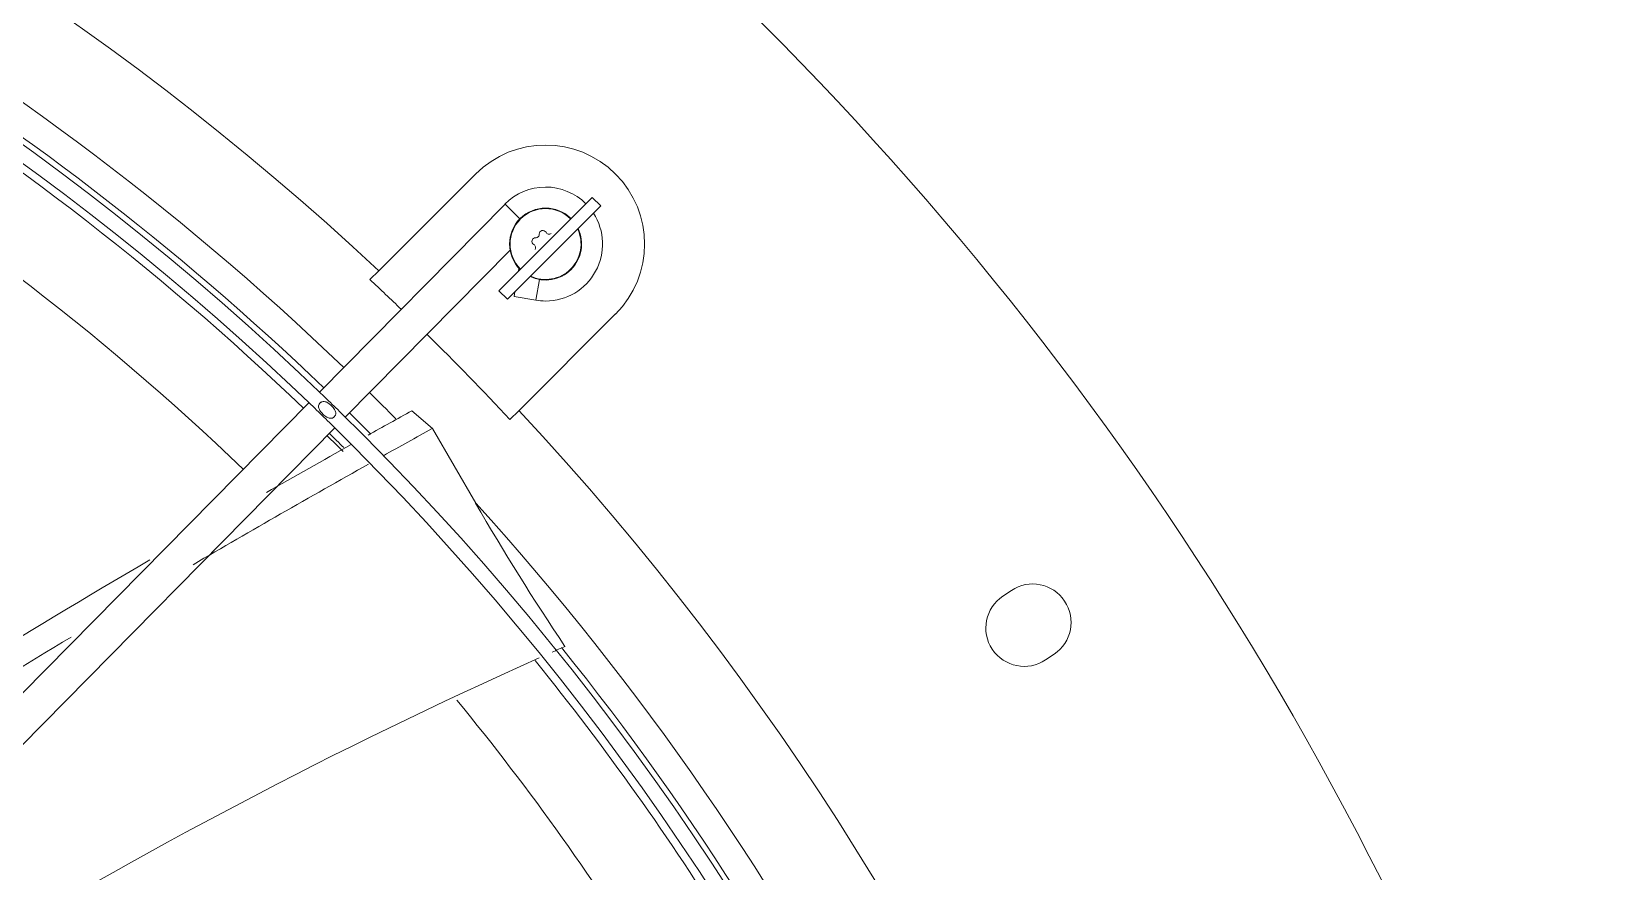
# Model space of a CAD drawing. Header units: millimetres. Extents: x 113490 to 142599, y -20467 to 115.
# Drawn here: x 132755.1 to 133018.7, y -11111 to -10971 of the extents above; entities that cross this region are included whole.
import ezdxf

# ---------------------------------------------------------------- set-up
doc = ezdxf.new("R2010")
doc.units = ezdxf.units.MM
doc.layers.add('DV3_0', color=7, linetype='Continuous')

msp = doc.modelspace()

# ---------------------------------------------------------------- linework, layer by layer
at = {"layer": 'DV3_0', "color": 7, "linetype": 'Continuous', "lineweight": 15}
for p, q in [((132829.12, -10994.77), (132813.01, -11010.88)), ((132834.03, -10999.77), (132803.11, -11031.12)), ((132833.01, -11014.22), (132848.57, -10998.66)), ((132849.98, -11000.07), (132848.57, -10998.66)), ((132849.98, -11000.07), (132834.43, -11015.63)), ((132807.41, -11035.3), (132834.88, -11007.45)), ((132813.01, -11010.88), (132811.52, -11012.37)), ((132836.35, -11010.47), (132836.27, -11010.96)), ((132833.01, -11014.22), (132834.43, -11015.63)), ((132835.66, -11014.4), (132835.53, -11015.16)), ((132835.53, -11015.16), (132839.14, -11015.79)), ((132836.35, -11034.22), (132852.46, -11018.1)), ((132801.36, -11032.9), (132648.62, -11187.79)), ((132821.92, -11037.2), (132818.52, -11034.24)), ((132834.86, -11035.71), (132836.35, -11034.22)), ((132652.94, -11191.95), (132805.66, -11037.08)), ((132829.14, -11049.64), (132821.92, -11037.2)), ((132918.42, -11064.19), (132917, -11065.13)), ((132924.11, -11075.78), (132925.53, -11074.83))]:
    msp.add_line(p, q, dxfattribs=at)
at = {"layer": 'DV3_0', "color": 7, "linetype": 'Continuous', "lineweight": 20}
for p, q in [((132836.52, -11002.22), (132834.03, -10999.77)), ((132839.75, -11012.35), (132839.14, -11015.79))]:
    msp.add_line(p, q, dxfattribs=at)
at = {"layer": 'DV3_0', "color": 7, "linetype": 'Continuous', "lineweight": 15}
for centre, radius, start, end in [((132487.24, -11359.99), 551.5, 15.4775, 74.5225), ((132487.24, -11359.99), 477.5, 46.9802, 133.0198), ((132487.24, -11359.99), 456, 45.9967, 135.345), ((132487.24, -11359.99), 453.5, 45.9921, 90), ((132487.24, -11359.99), 457, 46.1533, 71.5308), ((132486.95, -11360.29), 452.62, 46.1596, 59.0713), ((132840.79, -11006.44), 16.5, 315, 135), ((132840.79, -11006.44), 9.5, 45, 135.4011), ((132840.79, -11006.44), 6, 45, 225), ((132840.79, -11006.44), 5.91, 45, 225), ((132840.79, -11006.44), 9.5, 270, 32.8243), ((132840.79, -11006.44), 6, 244.4712, 25.5288), ((132840.79, -11006.44), 5.91, 244.7712, 25.2288), ((132839.14, -11004.79), 0.6, 268.8788, 1.1212), ((132840.34, -11004.77), 0.6, 28.8618, 181.1382), ((132841.39, -11004.19), 0.6, 208.8788, 301.1212), ((132839.12, -11005.99), 0.6, 88.8617, 241.1383), ((132838.54, -11007.04), 0.6, 328.8788, 61.1212), ((132487.24, -11359.99), 475.39, 46.1242, 46.989), ((132840.79, -11006.44), 9.5, 260, 270), ((132487.24, -11359.99), 475.39, 43.011, 45.4011), ((132487.24, -11359.99), 453.5, 45.5613, 45.9921), ((132487.24, -11359.99), 456, 45.5718, 45.9967), ((132487.24, -11359.99), 453.5, 315.9918, 45.5613), ((132487.24, -11359.99), 456, 45.5635, 45.5718), ((132487.24, -11359.99), 456, 316.0129, 45.5635), ((132487.24, -11359.99), 457, 44.7675, 45.4011), ((133706.82, -12646.64), 1840.9, 118.85102, 119.11114), ((132487.24, -11359.99), 477.5, 316.9802, 43.0198), ((132487.41, -11360.07), 451.61, 44.9426, 45.422), ((132486.95, -11360.29), 452.62, 44.9736, 45.3982), ((133752.63, -12718.12), 1921.39, 118.97291, 119.25077), ((133706.82, -12646.64), 1840.9, 119.21123, 119.71692), ((133752.63, -12718.12), 1921.39, 119.33543, 120.34114), ((133182.13, -10846.16), 407.44, 209.9611, 213.9179), ((133706.82, -12646.64), 1840.9, 120.41446, 122.71107), ((132921.97, -11069.51), 6.4, 303.75, 123.75), ((132920.56, -11070.45), 6.4, 123.75, 303.75), ((133752.63, -12718.12), 1921.39, 121.04565, 122.66649), ((133196.25, -11871.46), 872.22, 113.81734, 113.97137), ((132487.24, -11359.99), 457, 12.0648, 38.7918), ((133196.25, -11871.46), 872.22, 114.12782, 121.39321), ((132486.95, -11360.29), 452.62, 31.8629, 38.9292)]:
    msp.add_arc(centre, radius, start, end, dxfattribs=at)
at = {"layer": 'DV3_0', "color": 7, "linetype": 'Continuous', "lineweight": 20}
for centre, radius, start, end in [((132487.24, -11359.99), 461.75, 46.1456, 74.9574), ((132489.26, -11358.1), 435.17, 46.1979, 59.4106), ((132487.24, -11359.99), 461.75, 44.6314, 45.4011), ((132487.24, -11359.99), 461.75, 11.9044, 42.2304), ((132489.26, -11358.1), 435.17, 31.6947, 39.3007)]:
    msp.add_arc(centre, radius, start, end, dxfattribs=at)
at = {"layer": 'DV3_0', "color": 7, "linetype": 'Continuous', "lineweight": 15}
for points, knots in [([(132836.56, -11010.66), (132836.55, -11010.68), (132836.5, -11010.73), (132836.4, -11010.83), (132836.31, -11010.92), (132836.27, -11010.96)], [0.93699996, 0.93699996, 0.93699996, 0.93699996, 0.94570082, 0.97250001, 1, 1, 1, 1]), ([(132805.58, -11035.25), (132805.53, -11035.29), (132805.44, -11035.37), (132805.21, -11035.49), (132804.81, -11035.52), (132804.38, -11035.34), (132803.99, -11035.08), (132803.68, -11034.8), (132803.4, -11034.5), (132803.13, -11034.12), (132802.94, -11033.7), (132802.97, -11033.31), (132803.08, -11033.07), (132803.16, -11032.98), (132803.2, -11032.94)], [0, 0, 0, 0, 0.040419, 0.081737, 0.180004, 0.318741, 0.407079, 0.502384, 0.597672, 0.685216, 0.821732, 0.918627, 0.959704, 1, 1, 1, 1]), ([(132803.2, -11032.94), (132803.25, -11032.9), (132803.34, -11032.82), (132803.58, -11032.7), (132803.98, -11032.66), (132804.41, -11032.84), (132804.79, -11033.11), (132805.1, -11033.38), (132805.38, -11033.68), (132805.66, -11034.06), (132805.84, -11034.48), (132805.81, -11034.87), (132805.7, -11035.11), (132805.62, -11035.2), (132805.58, -11035.25)], [0, 0, 0, 0, 0.040441, 0.08184, 0.180502, 0.319168, 0.407275, 0.502441, 0.597059, 0.684342, 0.821198, 0.918588, 0.959713, 1, 1, 1, 1])]:
    msp.add_open_spline(points, degree=3, knots=knots, dxfattribs=at)

doc.saveas('drawing.dxf')
